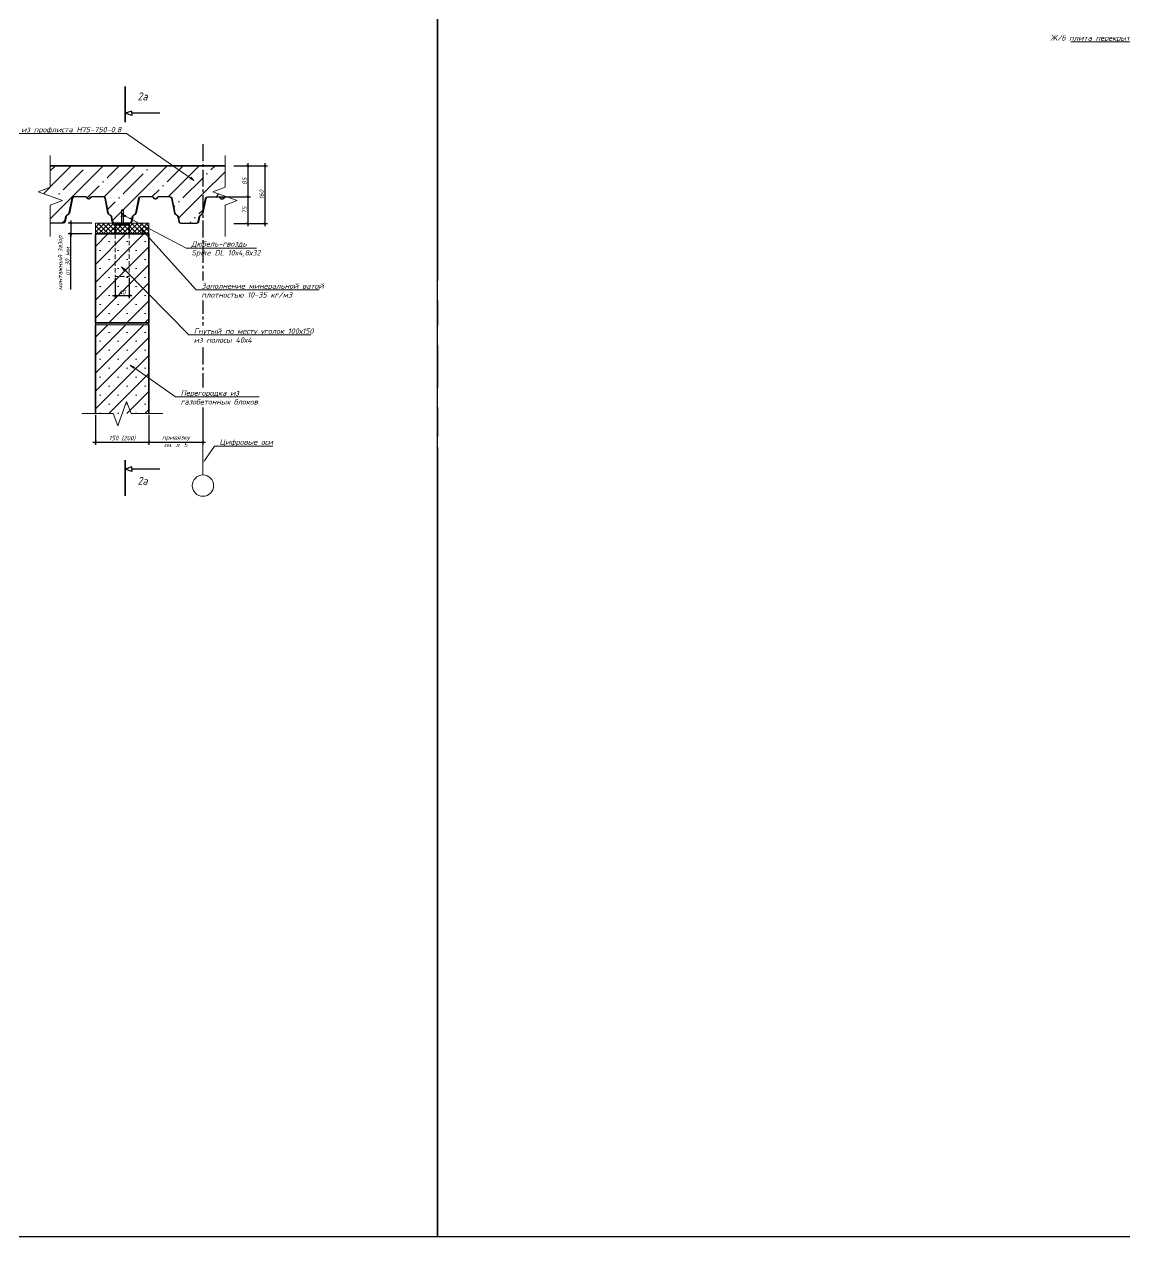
# Model space of a CAD drawing. Header units: millimetres. Extents: x -3689 to 2833879, y -661599 to -635850.
# Drawn here: x 2691543 to 2694637, y -661599 to -658191 of the extents above; entities that cross this region are included whole.
import ezdxf
from ezdxf import colors
from ezdxf.entities.mleader import LeaderData, LeaderLine
from ezdxf.math import Vec2, Vec3

# ---------------------------------------------------------------- set-up
doc = ezdxf.new("R2010")
doc.units = ezdxf.units.MM
doc.header["$PDMODE"] = 35
doc.linetypes.add('CENTER2', pattern=[28.575, 19.05, -3.175, 3.175, -3.175])
doc.linetypes.add('невидимаяX2', pattern=[19.05, 12.7, -6.35])
doc.layers.get('Defpoints').update_dxf_attribs({"color": 4})
for name, color, linetype, lineweight in [('PDF _Заливка', 7, 'Continuous', 9), ('PDF _Основные линии', 7, 'Continuous', 35), ('PDF_Невидимые линии', 7, 'невидимаяX2', 20), ('PDF_Размеры', 7, 'Continuous', 20), ('PDF_Тонкая', 7, 'Continuous', 20), ('ВК-текст К1', 7, 'Continuous', 25), ('Выноски РД', 7, 'Continuous', 20), ('Основной', 252, 'Continuous', 30)]:
    doc.layers.add(name, color=color, linetype=linetype, lineweight=lineweight)
for name, color, linetype in [('PDF _Рамка', 7, 'Continuous'), ('PDF _Текст', 7, 'Continuous'), ('PDF_осевая', 30, 'CENTER2')]:
    doc.layers.add(name, color=color, linetype=linetype)
doc.styles.add('SPDS', font='isocpeui.ttf')
doc.styles.add('TEXТ (lSOCPEUR)', font='isocpeui.ttf', dxfattribs={"width": 0.9, "height": 250})
doc.styles.add('стиль текст', font='isocpeui.ttf')
doc.dimstyles.new('м 2.5 анотатив', dxfattribs={"dimscale": 100, "dimtxt": 2.5, "dimasz": 1.5, "dimexe": 1.5, "dimexo": 0.625, "dimtad": 1, "dimdec": 0, "dimrnd": 5, "dimtxsty": 'SPDS', "dimblk": 'ARCHTICK', "dimcen": 2.5, "dimdle": 1.5, "dimclrd": 256, "dimclre": 256, "dimclrt": 256, "dimadec": 0, "dimazin": 0, "dimtfac": 1, "dimtdec": 0, "dimtmove": 1, "dimatfit": 3, "dimldrblk": 'OPEN30', "dimfxl": 1, "dimarcsym": 0})

# ---------------------------------------------------------------- blocks, each defined once
blk = doc.blocks.new('str1')
at = {"layer": 'Основной', "color": 0}
for p, q in [((23843, -23714), (23843, -24339)), ((23843, -24339), (23793, -24339)), ((23793, -24339), (23843, -24489)), ((23843, -24339), (23893, -24339)), ((23893, -24339), (23843, -24489))]:
    blk.add_line(p, q, dxfattribs=at)
blk = doc.blocks.new('_ARCHTICK')
at = {"color": 0, "linetype": 'ByBlock', "const_width": 0.15}
blk.add_lwpolyline([(-0.5, -0.5), (0.5, 0.5)], dxfattribs=at)
blk = doc.blocks.new('*D562')
at = {"layer": 'Defpoints', "color": 0, "transparency": 16777216}
for p in [(2692054.7, -658676), (2692107.3, -658751), (2692171.1, -658751)]:
    blk.add_point(p, dxfattribs=at)
at = {"layer": 'PDF_Размеры', "lineweight": -2, "transparency": 16777216}
for p, q in [((2692079.7, -658676), (2692178.6, -658676)), ((2692171.1, -658668.5), (2692171.1, -658758.5)), ((2692132.3, -658751), (2692178.6, -658751))]:
    blk.add_line(p, q, dxfattribs=at)
at = {"layer": 'PDF_Размеры', "lineweight": -2, "transparency": 16777216, "xscale": 7.5, "yscale": 7.5, "zscale": 7.5}
for p, rotation in [((2692171.1, -658676), 90), ((2692171.1, -658751), 270)]:
    blk.add_blockref('_ARCHTICK', p, dxfattribs=dict(at, rotation=rotation))
at = {"layer": 'PDF_Размеры', "transparency": 16777216, "insert": (2692161.7, -658713.5), "char_height": 12.5, "attachment_point": 5, "rotation": 90, "style": 'SPDS'}
blk.add_mtext('75', dxfattribs=at)
blk = doc.blocks.new('_OPEN30')
at = {"color": 0, "linetype": 'ByBlock'}
for p, q in [((-1, 0.268), (0, 0)), ((0, 0), (-1, -0.268)), ((0, 0), (-1, 0))]:
    blk.add_line(p, q, dxfattribs=at)
blk = doc.blocks.new('*D563')
at = {"layer": 'Defpoints', "color": 0, "transparency": 16777216}
for p in [(2692107.4, -658589.1), (2692107.4, -658751), (2692219.1, -658751)]:
    blk.add_point(p, dxfattribs=at)
at = {"layer": 'PDF_Размеры', "lineweight": -2, "transparency": 16777216}
for p, q in [((2692219.1, -658581.6), (2692219.1, -658758.5)), ((2692132.4, -658589.1), (2692226.6, -658589.1)), ((2692132.4, -658751), (2692226.6, -658751))]:
    blk.add_line(p, q, dxfattribs=at)
at = {"layer": 'PDF_Размеры', "lineweight": -2, "transparency": 16777216, "xscale": 7.5, "yscale": 7.5, "zscale": 7.5}
for p, rotation in [((2692219.1, -658589.1), 90), ((2692219.1, -658751), 270)]:
    blk.add_blockref('_ARCHTICK', p, dxfattribs=dict(at, rotation=rotation))
at = {"layer": 'PDF_Размеры', "transparency": 16777216, "insert": (2692209.8, -658670.1), "char_height": 12.5, "attachment_point": 5, "rotation": 90, "style": 'SPDS'}
blk.add_mtext('160', dxfattribs=at)
blk = doc.blocks.new('_Open')
at = {"color": 0, "linetype": 'ByBlock', "lineweight": -2}
for p, q in [((-1, 0.17), (0, 0)), ((-1, -0.17), (0, 0)), ((0, 0), (-1, 0))]:
    blk.add_line(p, q, dxfattribs=at)
blk = doc.blocks.new('*D564')
at = {"layer": 'Defpoints', "color": 0, "transparency": 16777216}
for p in [(2692107.4, -658589.1), (2692112.4, -658676), (2692171.2, -658676)]:
    blk.add_point(p, dxfattribs=at)
at = {"layer": 'PDF_Размеры', "lineweight": -2, "transparency": 16777216}
for p, q in [((2692171.2, -658581.6), (2692171.2, -658683.5)), ((2692132.4, -658589.1), (2692178.7, -658589.1)), ((2692137.4, -658676), (2692178.7, -658676))]:
    blk.add_line(p, q, dxfattribs=at)
at = {"layer": 'PDF_Размеры', "lineweight": -2, "transparency": 16777216, "xscale": 7.5, "yscale": 7.5, "zscale": 7.5}
for p, rotation in [((2692171.2, -658589.1), 90), ((2692171.2, -658676), 270)]:
    blk.add_blockref('_ARCHTICK', p, dxfattribs=dict(at, rotation=rotation))
at = {"layer": 'PDF_Размеры', "transparency": 16777216, "insert": (2692161.8, -658632.5), "char_height": 12.5, "attachment_point": 5, "rotation": 90, "style": 'SPDS'}
blk.add_mtext('85', dxfattribs=at)
blk = doc.blocks.new('Дюбель гвоздь')
at = {"linetype": 'Continuous', "lineweight": 0}
blk.add_hatch(color=255, dxfattribs=at).paths.add_polyline_path([(-2.9, 0), (-2.9, 40), (0, 42.9), (2.9, 40), (2.9, 0)])
at = {"color": 7, "linetype": 'Continuous', "lineweight": 0}
for p, q in [((-2.9, 40), (0, 42.9)), ((-2.9, 0), (-2.9, 40)), ((-2.9, 40), (2.9, 40)), ((2.9, 40), (0, 42.9)), ((2.9, 0), (2.9, 40)), ((-5, 0), (5, 0)), ((-2.4, 31), (-1.4, 32)), ((-2.4, 31), (-2.4, 27)), ((-2.4, 31), (2.4, 31)), ((-2.4, 19), (-2.4, 0)), ((-1.4, 32), (1.4, 32)), ((2.4, 31), (1.4, 32)), ((2.4, 31), (2.4, 27)), ((2.4, 19), (2.4, 0))]:
    blk.add_line(p, q, dxfattribs=at)
at = {"color": 7, "linetype": 'Continuous', "lineweight": 0, "flags": 128}
blk.add_lwpolyline([(-2.9, 0), (-2.9, 40), (0, 42.9), (2.9, 40), (2.9, 0)], close=True, dxfattribs=at)
at = {"color": 7, "linetype": 'Continuous', "lineweight": 0}
for centre, radius, start, end in [((0, 5.1), 7.14, 225.5879, 314.4121), ((6.2, 23), 9.46, 154.9728, 205.0272), ((11, 23), 9.46, 154.9728, 205.0272)]:
    blk.add_arc(centre, radius, start, end, dxfattribs=at)
blk = doc.blocks.new('*D567')
at = {"layer": 'Defpoints', "color": 0}
for p in [(2691743, -658749.8), (2691673.6, -658779.8), (2691743, -658779.8)]:
    blk.add_point(p, dxfattribs=at)
at = {"layer": 'PDF_Размеры', "lineweight": -2}
for p, q in [((2691733, -658749.8), (2691666.1, -658749.8)), ((2691673.6, -658742.3), (2691673.6, -658787.3)), ((2691733, -658779.8), (2691666.1, -658779.8)), ((2691673.6, -658936.4), (2691673.6, -658779.8))]:
    blk.add_line(p, q, dxfattribs=at)
at = {"layer": 'PDF_Размеры', "lineweight": -2, "xscale": 7.5, "yscale": 7.5, "zscale": 7.5}
for p, rotation in [((2691673.6, -658749.8), 90), ((2691673.6, -658779.8), 270)]:
    blk.add_blockref('_ARCHTICK', p, dxfattribs=dict(at, rotation=rotation))
at = {"layer": 'PDF_Размеры', "insert": (2691653.8, -658862), "char_height": 12.5, "attachment_point": 5, "rotation": 90, "style": 'SPDS'}
blk.add_mtext('монтажный зазор\\P от 30 мм', dxfattribs=at)
blk = doc.blocks.new('*D565')
at = {"layer": 'Defpoints', "color": 0, "transparency": 16777216}
for p in [(2691743, -659285.6), (2691893, -659285.6), (2691893, -659365.4)]:
    blk.add_point(p, dxfattribs=at)
at = {"layer": 'PDF _Рамка', "lineweight": -2, "transparency": 16777216}
for p, q in [((2691743, -659288.7), (2691743, -659372.9)), ((2691893, -659288.7), (2691893, -659372.9)), ((2691735.5, -659365.4), (2691900.5, -659365.4))]:
    blk.add_line(p, q, dxfattribs=at)
at = {"layer": 'PDF _Рамка', "lineweight": -2, "transparency": 16777216, "xscale": 7.5, "yscale": 7.5, "zscale": 7.5, "rotation": 180}
blk.add_blockref('_ARCHTICK', (2691743, -659365.4), dxfattribs=at)
at = {"layer": 'PDF _Рамка', "lineweight": -2, "transparency": 16777216, "xscale": 7.5, "yscale": 7.5, "zscale": 7.5}
blk.add_blockref('_ARCHTICK', (2691893, -659365.4), dxfattribs=at)
at = {"layer": 'PDF _Рамка', "transparency": 16777216, "insert": (2691818, -659354.8), "char_height": 12.5, "attachment_point": 5, "style": 'SPDS'}
blk.add_mtext('150 (200)', dxfattribs=at)
blk = doc.blocks.new('*D568')
at = {"layer": 'Defpoints', "color": 0, "transparency": 16777216}
for p in [(2691893, -659285.6), (2692045.1, -659285.6), (2692045.1, -659365.4)]:
    blk.add_point(p, dxfattribs=at)
at = {"layer": 'PDF _Рамка', "lineweight": -2, "transparency": 16777216}
for p, q in [((2691893, -659288.7), (2691893, -659372.9)), ((2692045.1, -659288.7), (2692045.1, -659372.9)), ((2691885.5, -659365.4), (2692052.6, -659365.4))]:
    blk.add_line(p, q, dxfattribs=at)
at = {"layer": 'PDF _Рамка', "lineweight": -2, "transparency": 16777216, "xscale": 7.5, "yscale": 7.5, "zscale": 7.5, "rotation": 180}
blk.add_blockref('_ARCHTICK', (2691893, -659365.4), dxfattribs=at)
at = {"layer": 'PDF _Рамка', "lineweight": -2, "transparency": 16777216, "xscale": 7.5, "yscale": 7.5, "zscale": 7.5}
blk.add_blockref('_ARCHTICK', (2692045.1, -659365.4), dxfattribs=at)
at = {"layer": 'PDF _Рамка', "transparency": 16777216, "insert": (2691968.8, -659363.1), "char_height": 12.5, "attachment_point": 5, "style": 'SPDS'}
blk.add_mtext('привязку\\Pсм. л. 5', dxfattribs=at)
blk = doc.blocks.new('*D572')
at = {"layer": 'Defpoints', "color": 0, "transparency": 16777216}
for p in [(2691798, -658900.6), (2691838, -658900.6), (2691838, -658953.8)]:
    blk.add_point(p, dxfattribs=at)
at = {"layer": 'PDF _Заливка', "lineweight": -2, "transparency": 16777216}
for p, q in [((2691798, -658903.7), (2691798, -658961.3)), ((2691838, -658903.7), (2691838, -658961.3)), ((2691790.5, -658953.8), (2691845.5, -658953.8))]:
    blk.add_line(p, q, dxfattribs=at)
at = {"layer": 'PDF _Заливка', "lineweight": -2, "transparency": 16777216, "xscale": 7.5, "yscale": 7.5, "zscale": 7.5, "rotation": 180}
blk.add_blockref('_ARCHTICK', (2691798, -658953.8), dxfattribs=at)
at = {"layer": 'PDF _Заливка', "lineweight": -2, "transparency": 16777216, "xscale": 7.5, "yscale": 7.5, "zscale": 7.5}
blk.add_blockref('_ARCHTICK', (2691838, -658953.8), dxfattribs=at)
at = {"layer": 'PDF _Заливка', "transparency": 16777216, "insert": (2691818, -658944.4), "char_height": 12.5, "attachment_point": 5, "style": 'SPDS'}
blk.add_mtext('40', dxfattribs=at)

msp = doc.modelspace()

# ---------------------------------------------------------------- hatches: boundary and pattern name
at = {"layer": 'PDF _Заливка'}
h = msp.add_hatch(dxfattribs=at)
h.set_pattern_fill('ANSI35', color=256, scale=10)
h.paths.add_polyline_path([(2691615.91, -658589.11), (2691615.91, -658649.33), (2691581.56, -658661.83), (2691650.25, -658686.83), (2691615.91, -658699.33), (2691615.91, -658749.52), (2691651.68, -658749.56, 0.3568463), (2691656.58, -658745.56), (2691659.39, -658731.78, -0.174576), (2691661.08, -658729.01), (2691667.41, -658723.91, 0.174576), (2691668.81, -658721.59), (2691677.28, -658680.04, -0.3568463), (2691682.97, -658675.4), (2691714.94, -658675.44, -0.2337755), (2691718.75, -658677.33), (2691720.89, -658680.24, 0.5055574), (2691727.31, -658679.79), (2691729.02, -658677.48, -0.2430559), (2691732.94, -658675.46), (2691764.9, -658675.5, -0.3568463), (2691770.58, -658680.16), (2691778.95, -658721.73, 0.174576), (2691780.35, -658724.04), (2691786.66, -658729.16, -0.174576), (2691788.35, -658731.94), (2691791.12, -658745.73, 0.3571914), (2691796.02, -658749.74), (2691796.02, -658749.74), (2691815.84, -658749.76), (2691815.84, -658734.27, -0.1446906), (2691815.84, -658728.91), (2691815.84, -658714.57), (2691818.74, -658711.67), (2691821.64, -658714.57), (2691815.84, -658714.57), (2691815.84, -658723.57), (2691816.34, -658723.57), (2691817.34, -658722.57), (2691820.14, -658722.57), (2691821.14, -658723.57), (2691821.14, -658727.14), (2691827.4, -658730.44), (2691845.29, -658739.87), (2691846.89, -658732.01, -0.174576), (2691848.58, -658729.23), (2691854.91, -658724.14, 0.174576), (2691856.31, -658721.82), (2691864.78, -658680.27, -0.3568463), (2691870.47, -658675.63), (2691902.44, -658675.67, -0.2337755), (2691906.25, -658677.56), (2691908.39, -658680.47, 0.5055574), (2691914.81, -658680.02), (2691916.52, -658677.71, -0.2430559), (2691920.44, -658675.69), (2691952.4, -658675.73, -0.3568463), (2691958.08, -658680.39), (2691966.45, -658721.96, 0.174576), (2691967.85, -658724.27), (2691974.16, -658729.39, -0.174576), (2691975.85, -658732.17), (2691978.62, -658745.96, 0.3568463), (2691983.51, -658749.97), (2692026.68, -658750.02, 0.3568463), (2692031.58, -658746.02), (2692034.39, -658732.24, -0.174576), (2692036.08, -658729.46), (2692042.4, -658724.37, 0.2268541), (2692043.89, -658721.25), (2692044.72, -658589.11)])
h.paths.add_polyline_path([(2692107.36, -658589.11), (2692045.1, -658589.11), (2692045.1, -658715.73), (2692052.28, -658680.5, -0.3568463), (2692057.97, -658675.86), (2692089.94, -658675.9, -0.2337755), (2692093.75, -658677.79), (2692095.89, -658680.7, 0.5055574), (2692102.31, -658680.25), (2692104.02, -658677.94, -0.2430559), (2692107.94, -658675.92), (2692111.75, -658675.93), (2692073.02, -658661.83), (2692107.36, -658649.33)])
at = {"layer": 'PDF _Заливка', "true_color": 0x636466}
h = msp.add_hatch(dxfattribs=at)
h.set_pattern_fill('SACNCR', color=251, scale=15)
h.set_pattern_definition([(45, (247.392, -1792.543), (-25.25697034, 25.25697034), []), (45, (272.65, -1792.543), (-25.25697034, 25.25697034), [0, -35.71875])])
h.paths.add_polyline_path([(2691893.04, -658780.61), (2691743.04, -658780.61), (2691743.04, -659030.61), (2691893.04, -659030.61)])
h = msp.add_hatch(dxfattribs=at)
h.set_pattern_fill('SACNCR', color=251, scale=15)
h.set_pattern_definition([(45, (247.392, -2047.543), (-25.25697034, 25.25697034), []), (45, (272.65, -2047.543), (-25.25697034, 25.25697034), [0, -35.71875])])
h.paths.add_polyline_path([(2691893.04, -659035.61), (2691743.04, -659035.61), (2691743.04, -659285.61), (2691893.04, -659285.61)])
at = {"layer": 'ВК-текст К1', "true_color": 0x636466}
h = msp.add_hatch(dxfattribs=at)
h.set_pattern_fill('ANSI37', color=251, scale=3)
h.set_pattern_definition([(45, (-3005.125, -1081.755), (-6.73519209, 6.73519209), []), (135, (-3005.125, -1081.755), (-6.73519209, -6.73519209), [])])
h.paths.add_polyline_path([(2691743.04, -658750.59), (2691893.04, -658750.59), (2691893.04, -658780.59), (2691743.04, -658780.59)])

# ---------------------------------------------------------------- linework, layer by layer
at = {"linetype": 'ByBlock', "lineweight": -2, "ltscale": 100}
for points in [[(2691615.91, -658749.52), (2691651.68, -658749.56, 0.3568463), (2691656.58, -658745.56), (2691659.39, -658731.78, -0.174576), (2691661.08, -658729.01), (2691667.41, -658723.91, 0.174576), (2691668.81, -658721.59), (2691677.28, -658680.04, -0.3568463), (2691682.97, -658675.4), (2691682.97, -658675.4), (2691714.94, -658675.44, -0.2430559), (2691718.85, -658677.47), (2691720.55, -658679.78, 0.5511296), (2691727.31, -658679.79), (2691729.02, -658677.48, -0.2430559), (2691732.94, -658675.46), (2691764.9, -658675.5, -0.3568463), (2691770.58, -658680.16), (2691778.95, -658721.73, 0.174576), (2691780.35, -658724.04), (2691786.66, -658729.16, -0.174576), (2691788.35, -658731.94), (2691791.12, -658745.73, 0.3568463), (2691796.01, -658749.74), (2691839.18, -658749.79, 0.3568463), (2691844.08, -658745.79), (2691846.89, -658732.01, -0.174576), (2691848.58, -658729.23), (2691854.91, -658724.14, 0.174576), (2691856.31, -658721.82), (2691864.78, -658680.27, -0.3568463), (2691870.47, -658675.63), (2691870.47, -658675.63), (2691902.44, -658675.67, -0.2430559), (2691906.35, -658677.7), (2691908.05, -658680.01, 0.5511296), (2691914.81, -658680.02), (2691916.52, -658677.71, -0.2430559), (2691920.44, -658675.69), (2691952.4, -658675.73, -0.3568463), (2691958.08, -658680.39), (2691966.45, -658721.96, 0.174576), (2691967.85, -658724.27), (2691974.16, -658729.39, -0.174576), (2691975.85, -658732.17), (2691978.62, -658745.96, 0.3568463), (2691983.51, -658749.97), (2692026.68, -658750.02, 0.3568463), (2692031.58, -658746.02), (2692034.39, -658732.24, -0.174576), (2692036.08, -658729.46), (2692042.4, -658724.37, 0.174576), (2692043.81, -658722.05), (2692052.28, -658680.5, -0.3568463), (2692057.97, -658675.86), (2692057.97, -658675.86), (2692089.94, -658675.9, -0.2430559), (2692093.85, -658677.93), (2692095.55, -658680.24, 0.5511296), (2692102.31, -658680.25), (2692104.02, -658677.94, -0.2430559), (2692107.94, -658675.92), (2692111.75, -658675.93)], [(2692113.96, -658676.73), (2692107.94, -658676.72, 0.2417083), (2692104.68, -658678.39), (2692102.99, -658680.68, -0.5502833), (2692094.88, -658680.67), (2692093.18, -658678.37, 0.2417083), (2692089.94, -658676.7), (2692057.97, -658676.66, 0.3568463), (2692053.06, -658680.66), (2692044.6, -658722.21, -0.174576), (2692042.91, -658724.99), (2692036.58, -658730.09, 0.174576), (2692035.17, -658732.4), (2692032.37, -658746.18, -0.3568463), (2692026.68, -658750.82), (2691983.51, -658750.77, -0.3568463), (2691977.83, -658746.11), (2691975.06, -658732.33, 0.174576), (2691973.66, -658730.01), (2691967.35, -658724.9, -0.174576), (2691965.66, -658722.11), (2691957.3, -658680.54, 0.3568463), (2691952.4, -658676.53), (2691920.44, -658676.49, 0.2417083), (2691917.18, -658678.16), (2691915.49, -658680.45, -0.5502833), (2691907.38, -658680.44), (2691905.68, -658678.14, 0.2417083), (2691902.44, -658676.47), (2691870.47, -658676.43, 0.3568463), (2691865.56, -658680.43), (2691857.1, -658721.98, -0.174576), (2691855.41, -658724.76), (2691849.08, -658729.86, 0.174576), (2691847.67, -658732.17), (2691844.87, -658745.95, -0.3568463), (2691839.18, -658750.59), (2691796.01, -658750.54, -0.3568463), (2691790.33, -658745.88), (2691787.56, -658732.1, 0.174576), (2691786.16, -658729.78), (2691779.85, -658724.67, -0.174576), (2691778.16, -658721.88), (2691769.8, -658680.32, 0.3568463), (2691764.9, -658676.3), (2691732.94, -658676.26, 0.2417083), (2691729.68, -658677.93), (2691727.99, -658680.22, -0.5502833), (2691719.88, -658680.21), (2691718.18, -658677.91, 0.2417083), (2691714.94, -658676.24), (2691682.97, -658676.2, 0.3568463), (2691678.06, -658680.2), (2691669.6, -658721.75, -0.174576), (2691667.91, -658724.53), (2691661.58, -658729.63, 0.174576), (2691660.17, -658731.94), (2691657.37, -658745.72, -0.3568463), (2691651.68, -658750.36), (2691615.91, -658750.32)]]:
    msp.add_lwpolyline(points, format="xyb", dxfattribs=at)
at = {"layer": 'Defpoints'}
msp.add_lwpolyline([(2685896.66, -655648.28), (2692705.08, -655648.28), (2692705.08, -661599.33), (2685896.66, -661599.33)], close=True, dxfattribs=at)
at = {"layer": 'PDF _Основные линии'}
for p, q in [((2691826.71, -658466.14), (2691826.71, -658366.14)), ((2691743.04, -659285.61), (2691743.04, -659035.61)), ((2691893.04, -659035.61), (2691893.04, -659285.61)), ((2691826.71, -659416.67), (2691826.71, -659516.67))]:
    msp.add_line(p, q, dxfattribs=at)
for points in [[(2691615.91, -658589.11), (2692107.36, -658589.11)], [(2691743.04, -658780.61), (2691893.04, -658780.61), (2691893.04, -659030.61), (2691743.04, -659030.61), (2691743.04, -658780.61)]]:
    msp.add_lwpolyline(points, dxfattribs=at)
at = {"layer": 'PDF _Основные линии', "color": 7, "flags": 128}
for points in [[(2691798.04, -658750.57), (2691838.04, -658750.57), (2691838.04, -658780.61)], [(2691798.04, -658780.61), (2691798.04, -658750.57)]]:
    msp.add_lwpolyline(points, dxfattribs=at)
msp.add_lwpolyline([(2691798.04, -658750.59), (2691838.04, -658750.59), (2691838.04, -658754.59), (2691798.04, -658754.59)], close=True, dxfattribs=at)
at = {"layer": 'PDF_Невидимые линии', "color": 7, "flags": 128}
msp.add_lwpolyline([(2691838.04, -658780.61), (2691838.04, -658900.57), (2691798.04, -658900.57), (2691798.04, -658780.61)], dxfattribs=at)
at = {"layer": 'PDF_осевая', "ltscale": 2.5}
msp.add_lwpolyline([(2692045.1, -658528.46), (2692045.1, -659365.41)], dxfattribs=at)
at = {"layer": 'PDF_Тонкая', "linetype": 'Continuous'}
msp.add_lwpolyline([(2691615.91, -658559.93), (2691615.91, -658649.33), (2691581.56, -658661.83), (2691650.25, -658686.83), (2691615.91, -658699.33), (2691615.91, -658787.5)], dxfattribs=at)
at = {"layer": 'PDF_Тонкая'}
msp.add_lwpolyline([(2691743.04, -658780.61), (2691893.04, -658780.61), (2691893.04, -658750.57), (2691743.04, -658750.57)], close=True, dxfattribs=at)
msp.add_lwpolyline([(2692045.1, -659342.99), (2692045.1, -659457.75)], dxfattribs=at)
msp.add_circle((2692045.06, -659487.75), 30, dxfattribs=at)

# ---------------------------------------------------------------- block references
at = {"layer": 'PDF _Заливка'}
msp.add_blockref('Дюбель гвоздь', (2691818.74, -658754.57), dxfattribs=at)
at = {"layer": 'PDF _Основные линии', "yscale": 0.125, "zscale": 0.125, "rotation": 270}
for p, xscale in [((2694887.81, -661421.57), -0.125), ((2694887.81, -656461.24), 0.125)]:
    msp.add_blockref('str1', p, dxfattribs=dict(at, xscale=xscale))

# ---------------------------------------------------------------- texts
at = {"layer": 'PDF _Текст', "char_height": 22.5, "width": 17.5, "attachment_point": 5, "style": 'TEXТ (lSOCPEUR)'}
for insert in [(2691875.39, -658393.73), (2691875.39, -659474.41)]:
    msp.add_mtext('2а', dxfattribs=dict(at, insert=insert))

# ---------------------------------------------------------------- dimensions: what is measured, and where the dimension line sits
at = {"layer": 'PDF _Рамка'}
dim = msp.add_linear_dim(base=(2691893.04, -659365.41), p1=(2691743.04, -659285.61), p2=(2691893.04, -659285.61), text='<> (200)', dimstyle='м 2.5 анотатив', dxfattribs=at)
dim.commit()
dim.dimension.update_dxf_attribs({"geometry": '*D565', "text_midpoint": (2691818.04, -659354.78)})
at = {"layer": 'PDF_Размеры'}
for base, p1, p2, picture, middle in [((2692219.13, -658751.02), (2692107.36, -658589.11), (2692107.36, -658751.02), '*D563', (2692209.75, -658670.07)), ((2692171.2, -658675.96), (2692107.36, -658589.11), (2692112.36, -658675.96), '*D564', (2692161.83, -658632.53)), ((2692171.11, -658751.02), (2692054.67, -658675.96), (2692107.27, -658751.02), '*D562', (2692161.65, -658713.49))]:
    dim = msp.add_linear_dim(base=base, p1=p1, p2=p2, angle=90, dimstyle='м 2.5 анотатив', override={"dimexo": 5}, dxfattribs=at)
    dim.commit()
    dim.dimension.update_dxf_attribs({"geometry": picture, "text_midpoint": middle})
dim = msp.add_linear_dim(base=(2691673.56, -658779.84), p1=(2691743.04, -658749.76), p2=(2691743.04, -658779.84), angle=90, text='монтажный зазор\\P от <> мм', dimstyle='м 2.5 анотатив', override={"dimexo": 2}, dxfattribs=at)
dim.commit()
dim.dimension.update_dxf_attribs({"geometry": '*D567', "text_midpoint": (2691654.38, -658861.99), "dimtype": 160})

# ---------------------------------------------------------------- leaders
at = {"layer": 'Выноски РД'}
ml = msp.add_multileader_mtext('Standard', dxfattribs=at)
ml.set_content('Ж/б плита перекрытия  по несъемной опалубке из профлиста Н60-845-0,8', color=256, style='стиль текст')
ml.set_leader_properties(lineweight=15)
ml.set_arrow_properties(name='OPEN')
ml.build(insert=Vec2(0, 0))
ml.multileader.update_dxf_attribs({"text_left_attachment_type": 6, "text_right_attachment_type": 6, "dogleg_length": 0.36, "arrow_head_size": 12.5, "scale": 5})
ctx = ml.context
ctx.base_point, ctx.scale, ctx.char_height, ctx.arrow_head_size, ctx.landing_gap_size, ctx.plane_origin = Vec3(2694602.36, -658240.06), 5, 15, 12.5, 12.5, Vec3(2695898.12, -658768.05)
ctx.left_attachment, ctx.right_attachment, ctx.text_align_type = 6, 6, 2
notes = []
notes.append((ctx, [(1, (1, 1, 0), (2695251.2, -658240.06), (-1, 0), 1.8, [(0, [(2695441.15, -658372.27)], 0, [])])]))
ctx.mtext.insert, ctx.mtext.width, ctx.mtext.alignment, ctx.mtext.flow_direction = Vec3(2695236.9, -658222.06), 741.9127, 3, 5
ml = msp.add_multileader_mtext('Standard', dxfattribs=at)
ml.set_content('Гнутый по месту уголок 100х150 \\Pиз полосы 40х4', color=256, style='стиль текст')
ml.set_leader_properties(lineweight=15)
ml.set_arrow_properties(name='OPEN')
ml.build(insert=Vec2(0, 0))
ml.multileader.update_dxf_attribs({"text_left_attachment_type": 6, "text_right_attachment_type": 6, "dogleg_length": 0.36, "arrow_head_size": 12.5, "scale": 5})
ctx = ml.context
ctx.base_point, ctx.scale, ctx.char_height, ctx.arrow_head_size, ctx.landing_gap_size, ctx.plane_origin = Vec3(2696481.24, -658242.42), 5, 15, 12.5, 12.5, Vec3(2697645.04, -659269.76)
ctx.left_attachment, ctx.right_attachment, ctx.text_align_type = 6, 6, 2
notes.append((ctx, [(1, (1, 1, 0), (2696830.88, -658242.42), (-1, 0), 1.8, [(0, [(2696894.54, -658495.66)], 0, [])])]))
ctx.mtext.insert, ctx.mtext.width, ctx.mtext.defined_height, ctx.mtext.alignment, ctx.mtext.flow_direction = Vec3(2696816.58, -658224.42), 690.6624, 36, 3, 5
ml = msp.add_multileader_mtext('Standard', dxfattribs=at)
ml.set_content('Ж/б плита перекрытия  по несъемной опалубке из профлиста Н60-845-0,8', color=256, style='стиль текст')
ml.set_leader_properties(lineweight=15)
ml.set_arrow_properties(name='OPEN')
ml.build(insert=Vec2(0, 0))
ml.multileader.update_dxf_attribs({"text_left_attachment_type": 6, "text_right_attachment_type": 6, "dogleg_length": 0.36, "arrow_head_size": 12.5, "scale": 5})
ctx = ml.context
ctx.base_point, ctx.scale, ctx.char_height, ctx.arrow_head_size, ctx.landing_gap_size, ctx.plane_origin = Vec3(2696601.41, -658247.48), 5, 15, 12.5, 12.5, Vec3(2697578.1, -658769.12)
ctx.left_attachment, ctx.right_attachment, ctx.text_align_type = 6, 6, 2
notes.append((ctx, [(1, (1, 1, 0), (2697250.25, -658247.48), (-1, 0), 1.8, [(0, [(2697245.23, -658371.13)], 0, [])])]))
ctx.mtext.insert, ctx.mtext.width, ctx.mtext.alignment, ctx.mtext.flow_direction = Vec3(2697235.95, -658229.48), 741.9127, 3, 5
ml = msp.add_multileader_mtext('Standard', dxfattribs=at)
ml.set_content('Ж/б плита перекрытия  по несъемной опалубке из профлиста Н75-750-0,8', color=256, style='стиль текст')
ml.set_leader_properties(lineweight=15)
ml.set_arrow_properties(name='OPEN')
ml.build(insert=Vec2(0, 0))
ml.multileader.update_dxf_attribs({"text_left_attachment_type": 6, "text_right_attachment_type": 6, "dogleg_length": 0.36, "arrow_head_size": 12.5, "scale": 5})
ctx = ml.context
ctx.base_point, ctx.scale, ctx.char_height, ctx.arrow_head_size, ctx.landing_gap_size, ctx.plane_origin = Vec3(2691181.04, -658497.78), 5, 15, 12.5, 12.5, Vec3(2692476.79, -659025.77)
ctx.left_attachment, ctx.right_attachment, ctx.text_align_type = 6, 6, 2
notes.append((ctx, [(1, (1, 1, 0), (2691829.88, -658497.78), (-1, 0), 1.8, [(0, [(2692019.83, -658629.99)], 0, [])])]))
ctx.mtext.insert, ctx.mtext.width, ctx.mtext.alignment, ctx.mtext.flow_direction = Vec3(2691815.58, -658479.78), 741.9127, 3, 5
for ctx, leaders in notes:
    for number, flags, end, landing, length, lines in leaders:
        leader = LeaderData()
        leader.index, (leader.has_last_leader_line, leader.has_dogleg_vector, leader.attachment_direction) = number, flags
        leader.last_leader_point, leader.dogleg_vector, leader.dogleg_length = Vec3(end), Vec3(landing), length
        for number, points, colour, breaks in lines:
            line = LeaderLine()
            line.index, line.vertices, line.color, line.breaks = number, Vec3.list(points), colors.encode_raw_color(colour), breaks
            leader.lines.append(line)
        ctx.leaders.append(leader)

# ---------------------------------------------------------------- next in the draw order: leaders
ml = msp.add_multileader_mtext('Standard', dxfattribs=at)
ml.set_content('Заполнение минеральной ватой\\Pплотностью 10-35 кг/м3', color=256, style='стиль текст')
ml.set_leader_properties(lineweight=15)
ml.set_arrow_properties(name='OPEN')
ml.build(insert=Vec2(0, 0))
ml.multileader.update_dxf_attribs({"text_left_attachment_type": 6, "text_right_attachment_type": 6, "dogleg_length": 0.36, "arrow_head_size": 12.5, "scale": 5})
ctx = ml.context
ctx.base_point, ctx.scale, ctx.char_height, ctx.arrow_head_size, ctx.landing_gap_size, ctx.plane_origin = Vec3(2692028.2, -658937.32), 5, 15, 12.5, 12.5, Vec3(2692592.57, -659461.37)
ctx.left_attachment, ctx.right_attachment = 6, 6
notes = []
notes.append((ctx, [(0, (1, 1, 0), (2692026.4, -658937.32), (1, 0), 1.8, [(0, [(2691869.14, -658764.51)], 0, [])])]))
ctx.mtext.insert, ctx.mtext.width, ctx.mtext.flow_direction = Vec3(2692040.7, -658919.32), 370.9564, 5
ctx.mtext.has_bg_fill, ctx.mtext.bg_color, ctx.mtext.bg_scale_factor, ctx.mtext.bg_transparency, ctx.mtext.use_window_bg_color = 1, -1027028792, 1.5, 0, 1
ml = msp.add_multileader_mtext('Standard', dxfattribs=at)
ml.set_content('Перегородка из \\Pгазобетонных блоков', color=256, style='стиль текст')
ml.set_leader_properties(lineweight=15)
ml.set_arrow_properties(name='OPEN')
ml.build(insert=Vec2(0, 0))
ml.multileader.update_dxf_attribs({"text_left_attachment_type": 6, "text_right_attachment_type": 6, "dogleg_length": 0.36, "arrow_head_size": 12.5, "scale": 5})
ctx = ml.context
ctx.base_point, ctx.scale, ctx.char_height, ctx.arrow_head_size, ctx.landing_gap_size, ctx.plane_origin = Vec3(2691969.99, -659237.99), 5, 15, 12.5, 12.5, Vec3(2692527.91, -659860.36)
ctx.left_attachment, ctx.right_attachment = 6, 6
notes.append((ctx, [(0, (1, 1, 0), (2691968.19, -659237.99), (1, 0), 1.8, [(0, [(2691840.8, -659149.18)], 0, [])])]))
ctx.mtext.insert, ctx.mtext.width, ctx.mtext.flow_direction = Vec3(2691982.49, -659219.99), 226.5262, 5
ctx.mtext.has_bg_fill, ctx.mtext.bg_color, ctx.mtext.bg_scale_factor, ctx.mtext.bg_transparency, ctx.mtext.use_window_bg_color = 1, -1027028792, 1.5, 0, 1
ml = msp.add_multileader_mtext('Standard', dxfattribs=at)
ml.set_content('Цифровые оси', color=256, style='стиль текст')
ml.set_leader_properties(lineweight=15)
ml.build(insert=Vec2(0, 0))
ml.multileader.update_dxf_attribs({"text_left_attachment_type": 6, "text_right_attachment_type": 6, "dogleg_length": 0.36, "arrow_head_size": 12.5, "scale": 5})
ctx = ml.context
ctx.base_point, ctx.scale, ctx.char_height, ctx.arrow_head_size, ctx.landing_gap_size, ctx.plane_origin = Vec3(2692079.08, -659377.36), 5, 15, 12.5, 12.5, Vec3(2692646.44, -659959.88)
ctx.left_attachment, ctx.right_attachment = 6, 6
notes.append((ctx, [(0, (1, 1, 0), (2692077.28, -659377.36), (1, 0), 1.8, [(0, [(2692045.1, -659423.95)], 0, [])])]))
ctx.mtext.insert, ctx.mtext.width, ctx.mtext.flow_direction = Vec3(2692091.58, -659357.86), 226.5262, 5
ctx.mtext.has_bg_fill, ctx.mtext.bg_color, ctx.mtext.bg_scale_factor, ctx.mtext.bg_transparency, ctx.mtext.use_window_bg_color = 1, -1027028792, 1.5, 0, 1
for ctx, leaders in notes:
    for number, flags, end, landing, length, lines in leaders:
        leader = LeaderData()
        leader.index, (leader.has_last_leader_line, leader.has_dogleg_vector, leader.attachment_direction) = number, flags
        leader.last_leader_point, leader.dogleg_vector, leader.dogleg_length = Vec3(end), Vec3(landing), length
        for number, points, colour, breaks in lines:
            line = LeaderLine()
            line.index, line.vertices, line.color, line.breaks = number, Vec3.list(points), colors.encode_raw_color(colour), breaks
            leader.lines.append(line)
        ctx.leaders.append(leader)

# ---------------------------------------------------------------- next in the draw order: linework, layer by layer
at = {"layer": 'PDF_Тонкая', "linetype": 'Continuous'}
for points in [[(2692107.36, -658559.93), (2692107.36, -658649.33), (2692073.02, -658661.83), (2692141.71, -658686.83), (2692107.36, -658699.33), (2692107.36, -658787.5)], [(2691932.44, -659285.61), (2691843.04, -659285.61), (2691830.54, -659251.27), (2691805.54, -659319.95), (2691793.04, -659285.61), (2691704.87, -659285.61)]]:
    msp.add_lwpolyline(points, dxfattribs=at)

# ---------------------------------------------------------------- next in the draw order: dimensions: what is measured, and where the dimension line sits
at = {"layer": 'PDF _Рамка'}
dim = msp.add_linear_dim(base=(2692045.1, -659365.41), p1=(2691893.04, -659285.61), p2=(2692045.1, -659285.61), text='привязку\\Pсм. л. 5', dimstyle='м 2.5 анотатив', dxfattribs=at)
dim.commit()
dim.dimension.update_dxf_attribs({"geometry": '*D568', "text_midpoint": (2691968.78, -659382.87), "dimtype": 160})

# ---------------------------------------------------------------- next in the draw order: leaders
at = {"layer": 'Выноски РД'}
ml = msp.add_multileader_mtext('Standard', dxfattribs=at)
ml.set_content('Дюбель-гвоздь \\PSpike DL 10х4,8х32', color=256, style='стиль текст')
ml.set_leader_properties(lineweight=15)
ml.set_arrow_properties(name='OPEN')
ml.build(insert=Vec2(0, 0))
ml.multileader.update_dxf_attribs({"text_left_attachment_type": 6, "text_right_attachment_type": 6, "dogleg_length": 0.36, "arrow_head_size": 12.5, "scale": 5})
ctx = ml.context
ctx.base_point, ctx.scale, ctx.char_height, ctx.arrow_head_size, ctx.landing_gap_size, ctx.plane_origin = Vec3(2691999.78, -658820.38), 5, 15, 12.5, 12.5, Vec3(2691774.57, -659025.77)
ctx.left_attachment, ctx.right_attachment = 6, 6
notes = []
notes.append((ctx, [(0, (1, 1, 0), (2691997.98, -658820.38), (1, 0), 1.8, [(0, [(2691816.34, -658724.61)], 0, [])])]))
ctx.mtext.insert, ctx.mtext.width, ctx.mtext.flow_direction = Vec3(2692012.28, -658800.88), 370.9564, 5
ml = msp.add_multileader_mtext('Standard', dxfattribs=at)
ml.set_content('Гнутый по месту уголок 100х150 \\Pиз полосы 40х4', color=256, style='стиль текст')
ml.set_leader_properties(lineweight=15)
ml.set_arrow_properties(name='OPEN')
ml.build(insert=Vec2(0, 0))
ml.multileader.update_dxf_attribs({"text_left_attachment_type": 6, "text_right_attachment_type": 6, "dogleg_length": 0.36, "arrow_head_size": 12.5, "scale": 5})
ctx = ml.context
ctx.base_point, ctx.scale, ctx.char_height, ctx.arrow_head_size, ctx.landing_gap_size, ctx.plane_origin = Vec3(2692006.83, -659064.15), 5, 15, 12.5, 12.5, Vec3(2692592.57, -659597.47)
ctx.left_attachment, ctx.right_attachment = 6, 6
notes.append((ctx, [(0, (1, 1, 0), (2692005.03, -659064.15), (1, 0), 1.8, [(0, [(2691816.44, -658872.83)], 0, [])])]))
ctx.mtext.insert, ctx.mtext.width, ctx.mtext.flow_direction = Vec3(2692019.33, -659046.15), 370.9564, 5
ctx.mtext.has_bg_fill, ctx.mtext.bg_color, ctx.mtext.bg_scale_factor, ctx.mtext.bg_transparency, ctx.mtext.use_window_bg_color = 1, -1027028792, 1.5, 0, 1
for ctx, leaders in notes:
    for number, flags, end, landing, length, lines in leaders:
        leader = LeaderData()
        leader.index, (leader.has_last_leader_line, leader.has_dogleg_vector, leader.attachment_direction) = number, flags
        leader.last_leader_point, leader.dogleg_vector, leader.dogleg_length = Vec3(end), Vec3(landing), length
        for number, points, colour, breaks in lines:
            line = LeaderLine()
            line.index, line.vertices, line.color, line.breaks = number, Vec3.list(points), colors.encode_raw_color(colour), breaks
            leader.lines.append(line)
        ctx.leaders.append(leader)

# ---------------------------------------------------------------- next in the draw order: hatches: boundary and pattern name
at = {"layer": 'PDF _Заливка', "true_color": 0x939598}
h = msp.add_hatch(color=252, dxfattribs=at)
h.dxf.hatch_style = 1
h.paths.add_polyline_path([(2691893.04, -659030.61), (2691743.04, -659030.61), (2691743.04, -659035.61), (2691893.04, -659035.61)])

# ---------------------------------------------------------------- next in the draw order: linework, layer by layer
at = {"layer": 'Defpoints'}
msp.add_lwpolyline([(2692705.08, -655648.28), (2699513.49, -655648.28), (2699513.49, -661599.33), (2692705.08, -661599.33)], close=True, dxfattribs=at)
at = {"layer": 'PDF_Тонкая'}
msp.add_lwpolyline([(2691743.04, -659030.61), (2691893.04, -659030.61), (2691893.04, -659035.61), (2691743.04, -659035.61)], close=True, dxfattribs=at)

# ---------------------------------------------------------------- next in the draw order: dimensions: what is measured, and where the dimension line sits
at = {"layer": 'PDF _Заливка'}
dim = msp.add_linear_dim(base=(2691838.04, -658953.76), p1=(2691798.04, -658900.57), p2=(2691838.04, -658900.57), dimstyle='м 2.5 анотатив', dxfattribs=at)
dim.commit()
dim.dimension.update_dxf_attribs({"geometry": '*D572', "text_midpoint": (2691818.04, -658944.38)})

doc.saveas('drawing.dxf')
